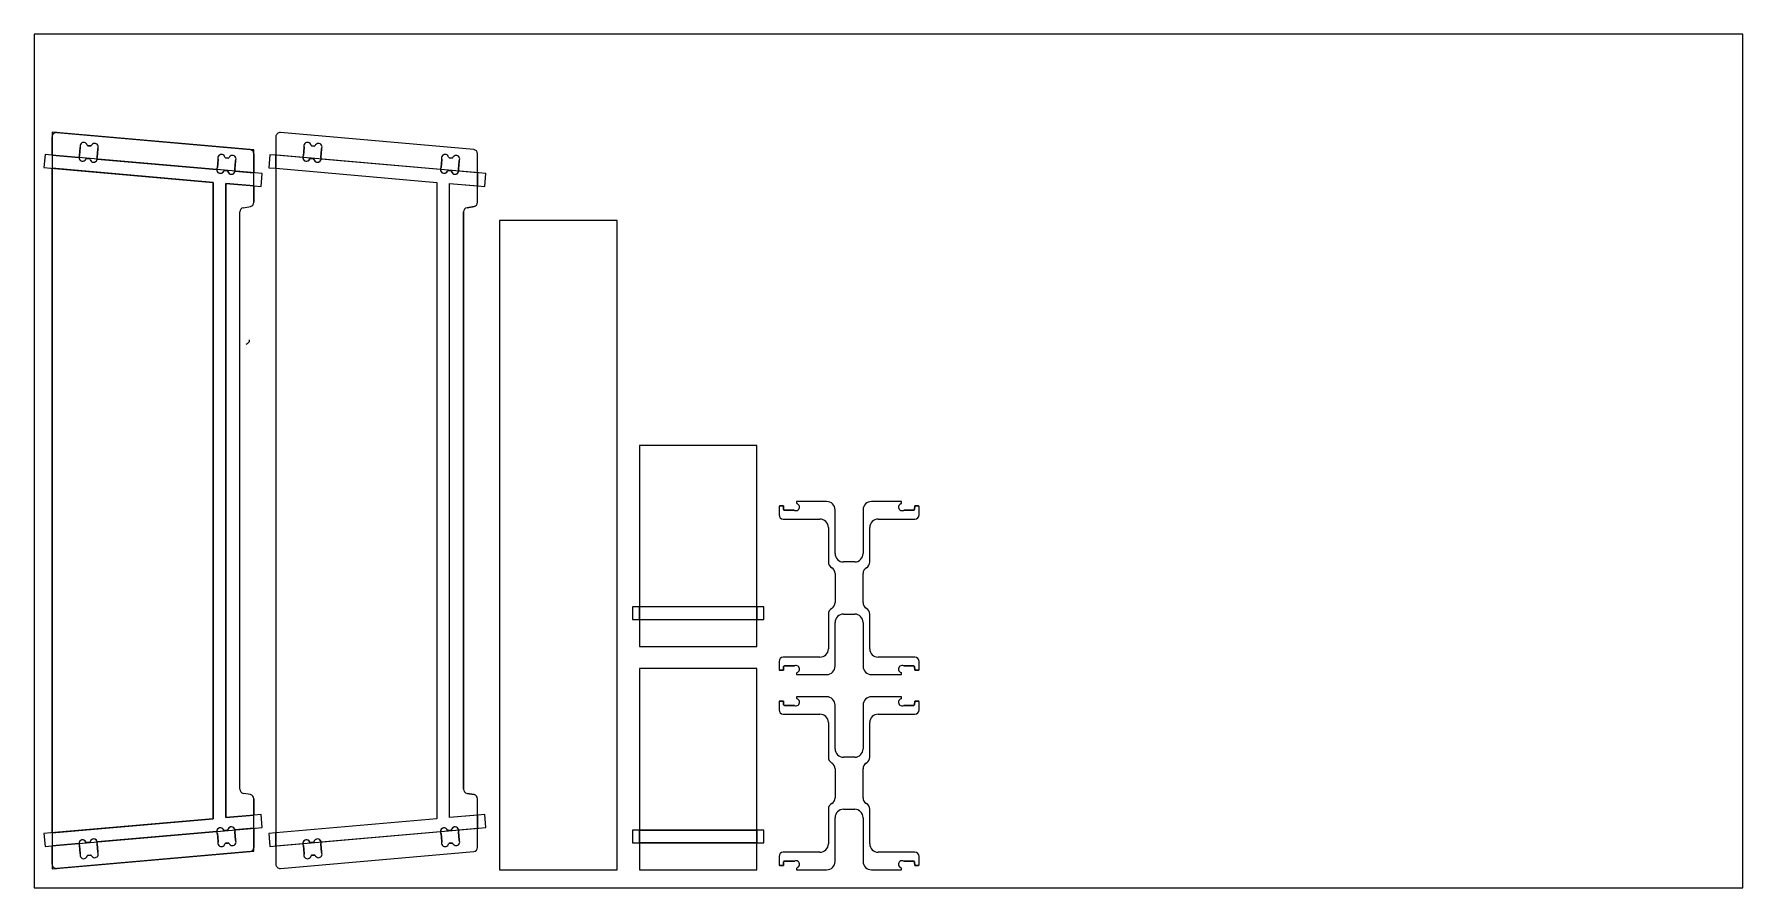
# Model space of a CAD drawing. Extents: x 0 to 2440, y 4 to 1224.
import ezdxf

# ---------------------------------------------------------------- set-up
doc = ezdxf.new("R2010")
doc.units = 0
doc.layers.get('0').update_dxf_attribs({"linetype": 'CONTINUOUS'})
for name, color, linetype in [('BOX_STOCK', 1, 'CONTINUOUS'), ('POCKETS', 171, 'CONTINUOUS'), ('PROFILES_INSIDE', 4, 'CONTINUOUS'), ('PROFILES_OUTSIDE', 6, 'CONTINUOUS')]:
    doc.layers.add(name, color=color, linetype=linetype)

msp = doc.modelspace()

# ---------------------------------------------------------------- linework, layer by layer
at = {"color": 7, "linetype": 'CONTINUOUS'}
for p, q in [((25.9, 1051.4), (25.9, 1077.6)), ((32.5, 1083.6), (308.5, 1059.4)), ((345.4, 1077.6), (345.4, 1051.4)), ((628, 1059.4), (352, 1083.6)), ((25.9, 1051.4), (64.3, 1048)), ((25.9, 1051.4), (25.9, 1032.6)), ((65.1, 1050.9), (66.1, 1062.3)), ((76.8, 1064.8), (80.8, 1064.5)), ((91, 1060.1), (90, 1048.7)), ((313.9, 1053.4), (313.9, 1026.2)), ((383.9, 1048), (345.4, 1051.4)), ((345.4, 1032.6), (345.4, 1051.4)), ((384.7, 1050.9), (385.7, 1062.3)), ((396.4, 1064.8), (400.5, 1064.4)), ((410.6, 1060.1), (409.6, 1048.7)), ((633.4, 1026.2), (633.4, 1053.4)), ((25.9, 83), (25.9, 1032.6)), ((255.6, 1012.5), (25.9, 1032.6)), ((75.2, 1046.5), (79.2, 1046.2)), ((90.3, 1045.7), (260.9, 1030.8)), ((261.8, 1033.7), (262.8, 1045.1)), ((271.9, 1029.3), (275.9, 1029)), ((273.5, 1047.6), (277.5, 1047.2)), ((287.7, 1042.9), (286.7, 1031.5)), ((287, 1028.5), (313.9, 1026.2)), ((313.9, 1007.4), (313.9, 1026.2)), ((345.4, 1032.6), (345.4, 83)), ((345.4, 1032.6), (575.1, 1012.5)), ((394.8, 1046.5), (398.9, 1046.2)), ((580.4, 1030.8), (409.9, 1045.7)), ((581.2, 1033.7), (582.2, 1045.1)), ((591.4, 1029.3), (595.4, 1029)), ((593, 1047.6), (597, 1047.2)), ((607.1, 1042.9), (606.1, 1031.5)), ((633.4, 1026.2), (606.4, 1028.5)), ((633.4, 1026.2), (633.4, 1007.4)), ((255.6, 103.1), (255.6, 1012.5)), ((273.9, 1010.9), (273.9, 104.7)), ((313.9, 1007.4), (273.9, 1010.9)), ((313.9, 1007.4), (313.9, 984)), ((575.1, 1012.5), (575.1, 103.1)), ((593.4, 104.7), (593.4, 1010.9)), ((593.4, 1010.9), (633.4, 1007.4)), ((633.4, 984), (633.4, 1007.4)), ((298.9, 976.3), (309, 978.1)), ((628.5, 978.1), (618.4, 976.3)), ((293.9, 145.3), (293.9, 970.4)), ((613.4, 970.4), (613.4, 145.3)), ((832.9, 958.1), (664.9, 958.1)), ((664.9, 958.1), (664.9, 30.1)), ((832.9, 30.1), (832.9, 958.1)), ((1032.4, 636.6), (864.4, 636.6)), ((864.4, 636.6), (864.4, 405.9)), ((1032.4, 405.9), (1032.4, 636.6)), ((1063.9, 549.2), (1063.9, 537.4)), ((1064.9, 550.2), (1070.1, 550.2)), ((1070.1, 550.2), (1070.5, 544.9)), ((1071.5, 543.9), (1085.4, 543.9)), ((1088.9, 556.4), (1088.9, 554.4)), ((1131.9, 556.4), (1088.9, 556.4)), ((1143.9, 482), (1143.9, 544.4)), ((1183.9, 544.4), (1183.9, 482)), ((1238.9, 556.4), (1195.9, 556.4)), ((1238.9, 554.4), (1238.9, 556.4)), ((1242.3, 543.9), (1256.3, 543.9)), ((1257.3, 544.9), (1257.6, 550.2)), ((1257.6, 550.2), (1262.9, 550.2)), ((1263.9, 537.4), (1263.9, 549.2)), ((1069.9, 531.4), (1122.3, 531.4)), ((1134.3, 519.4), (1134.3, 470)), ((1193.4, 470), (1193.4, 519.4)), ((1205.4, 531.4), (1257.9, 531.4)), ((1171.9, 470), (1155.9, 470)), ((1143.9, 453.5), (1143.9, 412)), ((1183.9, 412), (1183.9, 453.5)), ((1032.4, 405.9), (864.4, 405.9)), ((864.4, 387.7), (864.4, 405.9)), ((1032.4, 405.9), (1032.4, 387.7)), ((1134.3, 395.5), (1134.3, 346)), ((1155.9, 395.5), (1171.9, 395.5)), ((1193.4, 346), (1193.4, 395.5)), ((864.4, 387.7), (864.4, 349.1)), ((864.4, 387.7), (1032.4, 387.7)), ((1032.4, 349.1), (1032.4, 387.7)), ((1143.9, 321), (1143.9, 383.5)), ((1183.9, 383.5), (1183.9, 321)), ((864.4, 349.1), (1032.4, 349.1)), ((1032.4, 317.6), (864.4, 317.6)), ((864.4, 317.6), (864.4, 86.9)), ((1032.4, 86.9), (1032.4, 317.6)), ((1063.9, 328), (1063.9, 316.2)), ((1122.3, 334), (1069.9, 334)), ((1070.5, 320.6), (1070.1, 315.2)), ((1085.4, 321.5), (1071.5, 321.5)), ((1257.9, 334), (1205.4, 334)), ((1256.3, 321.5), (1242.3, 321.5)), ((1257.6, 315.2), (1257.3, 320.6)), ((1263.9, 316.2), (1263.9, 328)), ((1070.1, 315.2), (1064.9, 315.2)), ((1088.9, 311), (1088.9, 309)), ((1088.9, 309), (1131.9, 309)), ((1195.9, 309), (1238.9, 309)), ((1238.9, 309), (1238.9, 311)), ((1262.9, 315.2), (1257.6, 315.2)), ((1063.9, 270.3), (1063.9, 258.5)), ((1064.9, 271.3), (1070.1, 271.3)), ((1070.1, 271.3), (1070.5, 266)), ((1088.9, 277.5), (1088.9, 275.5)), ((1131.9, 277.5), (1088.9, 277.5)), ((1238.9, 277.5), (1195.9, 277.5)), ((1238.9, 275.5), (1238.9, 277.5)), ((1257.3, 266), (1257.6, 271.3)), ((1257.6, 271.3), (1262.9, 271.3)), ((1263.9, 258.5), (1263.9, 270.3)), ((1069.9, 252.5), (1122.3, 252.5)), ((1071.5, 265), (1085.4, 265)), ((1143.9, 203), (1143.9, 265.5)), ((1183.9, 265.5), (1183.9, 203)), ((1205.4, 252.5), (1257.9, 252.5)), ((1242.3, 265), (1256.3, 265)), ((1134.3, 240.5), (1134.3, 191)), ((1193.4, 191), (1193.4, 240.5)), ((1143.9, 174.5), (1143.9, 133.1)), ((1171.9, 191), (1155.9, 191)), ((1183.9, 133.1), (1183.9, 174.5)), ((309, 137.6), (298.9, 139.4)), ((313.9, 131.7), (313.9, 108.2)), ((618.4, 139.4), (628.5, 137.6)), ((633.4, 108.2), (633.4, 131.7)), ((25.9, 83), (255.6, 103.1)), ((273.9, 104.7), (313.9, 108.2)), ((313.9, 89.5), (313.9, 108.2)), ((575.1, 103.1), (345.4, 83)), ((633.4, 108.2), (593.4, 104.7)), ((633.4, 108.2), (633.4, 89.5)), ((1134.3, 116.6), (1134.3, 67.1)), ((1143.9, 42.1), (1143.9, 104.6)), ((1155.9, 116.6), (1171.9, 116.6)), ((1183.9, 104.6), (1183.9, 42.1)), ((1193.4, 67.1), (1193.4, 116.6)), ((25.9, 83), (25.9, 64.3)), ((260.9, 84.9), (90.3, 69.9)), ((262.8, 70.6), (261.8, 82)), ((275.9, 86.7), (271.9, 86.3)), ((286.7, 84.1), (287.7, 72.8)), ((313.9, 89.5), (287, 87.1)), ((313.9, 89.5), (313.9, 62.2)), ((345.4, 64.3), (345.4, 83)), ((409.9, 69.9), (580.4, 84.9)), ((582.2, 70.6), (581.2, 82)), ((595.4, 86.7), (591.4, 86.3)), ((606.1, 84.1), (607.1, 72.8)), ((606.4, 87.1), (633.4, 89.5)), ((633.4, 62.2), (633.4, 89.5)), ((864.4, 86.9), (1032.4, 86.9)), ((864.4, 68.6), (864.4, 86.9)), ((1032.4, 86.9), (1032.4, 68.6)), ((64.3, 67.6), (25.9, 64.3)), ((25.9, 38.1), (25.9, 64.3)), ((308.5, 56.2), (32.5, 32.1)), ((66.1, 53.4), (65.1, 64.8)), ((79.2, 69.5), (75.2, 69.1)), ((80.8, 51.2), (76.8, 50.8)), ((90, 66.9), (91, 55.6)), ((277.5, 68.4), (273.5, 68.1)), ((345.4, 64.3), (383.9, 67.7)), ((345.4, 64.3), (345.4, 38.1)), ((352, 32.1), (628, 56.2)), ((385.7, 53.4), (384.7, 64.8)), ((398.9, 69.5), (394.8, 69.1)), ((400.5, 51.2), (396.4, 50.9)), ((409.6, 66.9), (410.6, 55.6)), ((597, 68.4), (593, 68.1)), ((864.4, 68.6), (864.4, 30.1)), ((1032.4, 68.6), (864.4, 68.6)), ((1032.4, 30.1), (1032.4, 68.6)), ((1063.9, 49.1), (1063.9, 37.3)), ((1122.3, 55.1), (1069.9, 55.1)), ((1257.9, 55.1), (1205.4, 55.1)), ((1263.9, 37.3), (1263.9, 49.1)), ((664.9, 30.1), (832.9, 30.1)), ((864.4, 30.1), (1032.4, 30.1)), ((1070.1, 36.3), (1064.9, 36.3)), ((1070.5, 41.6), (1070.1, 36.3)), ((1085.4, 42.6), (1071.5, 42.6)), ((1088.9, 32.1), (1088.9, 30.1)), ((1088.9, 30.1), (1131.9, 30.1)), ((1195.9, 30.1), (1238.9, 30.1)), ((1238.9, 30.1), (1238.9, 32.1)), ((1256.3, 42.6), (1242.3, 42.6)), ((1257.6, 36.3), (1257.3, 41.6)), ((1262.9, 36.3), (1257.6, 36.3))]:
    msp.add_line(p, q, dxfattribs=at)
for centre, radius, start, end in [((31.9, 1077.6), 6, 85, 180), ((351.4, 1077.6), 6, 85, 180), ((69.4, 1047.9), 5.17, 150.1121, 178.9447), ((64.1, 1051), 1, 330.1121, 355), ((70.9, 1064.5), 5.17, 12.6005, 199.8878), ((65.1, 1062.4), 1, 355, 19.8878), ((76.9, 1065.8), 1, 192.6005, 265.0001), ((80.9, 1065.5), 1, 265.0001, 337.3995), ((86.6, 1063.1), 5.17, 330.1122, 157.3995), ((92, 1060), 1, 150.1122, 175), ((267.6, 1047.2), 5.17, 12.6005, 199.8878), ((283.3, 1045.9), 5.17, 330.1122, 157.3995), ((307.9, 1053.4), 6, 0, 85), ((389, 1047.9), 5.17, 150.1121, 178.9447), ((383.7, 1051), 1, 330.1121, 355), ((390.5, 1064.4), 5.17, 12.6005, 199.8878), ((384.7, 1062.3), 1, 355, 19.8878), ((396.5, 1065.8), 1, 192.6005, 265.0001), ((400.5, 1065.4), 1, 265.0001, 337.3995), ((406.2, 1063.1), 5.17, 330.1122, 157.3995), ((411.6, 1060), 1, 150.1122, 175), ((587, 1047.2), 5.17, 12.6005, 199.8878), ((602.8, 1045.9), 5.17, 330.1122, 157.3995), ((627.4, 1053.4), 6, 0, 85), ((69.4, 1047.9), 5.17, 178.9447, 337.3995), ((75.1, 1045.5), 1, 85.0001, 157.3995), ((79.1, 1045.2), 1, 12.6005, 85.0001), ((85.2, 1046.5), 5.17, 192.6005, 351.0552), ((91, 1048.6), 1, 175, 199.8879), ((85.2, 1046.5), 5.17, 351.0552, 19.8879), ((266.1, 1030.7), 5.17, 150.1121, 178.9447), ((266.1, 1030.7), 5.17, 178.9447, 337.3995), ((260.8, 1033.8), 1, 330.1121, 355), ((261.8, 1045.1), 1, 355, 19.8878), ((271.8, 1028.3), 1, 85.0001, 157.3995), ((273.6, 1048.6), 1, 192.6005, 265.0001), ((275.8, 1028), 1, 12.6005, 85.0001), ((281.9, 1029.3), 5.17, 192.6005, 351.0552), ((277.6, 1048.2), 1, 265.0001, 337.3995), ((287.7, 1031.4), 1, 175, 199.8879), ((281.9, 1029.3), 5.17, 351.0552, 19.8879), ((288.7, 1042.8), 1, 150.1122, 175), ((389, 1047.9), 5.17, 178.9447, 337.3995), ((394.7, 1045.5), 1, 85.0001, 157.3995), ((398.8, 1045.2), 1, 12.6005, 85.0001), ((404.8, 1046.5), 5.17, 192.6005, 351.0552), ((410.6, 1048.6), 1, 175, 199.8879), ((404.8, 1046.5), 5.17, 351.0552, 19.8879), ((585.6, 1030.7), 5.17, 150.1121, 178.9447), ((585.6, 1030.7), 5.17, 178.9447, 337.3995), ((580.2, 1033.8), 1, 330.1121, 355), ((581.2, 1045.1), 1, 355, 19.8878), ((591.3, 1028.3), 1, 85.0001, 157.3995), ((593.1, 1048.6), 1, 192.6005, 265.0001), ((595.3, 1028), 1, 12.6005, 85.0001), ((601.3, 1029.3), 5.17, 192.6005, 351.0552), ((597.1, 1048.2), 1, 265.0001, 337.3995), ((607.1, 1031.4), 1, 175, 199.8879), ((601.3, 1029.3), 5.17, 351.0552, 19.8879), ((608.1, 1042.8), 1, 150.1122, 175), ((299.9, 970.4), 6, 100, 180), ((307.9, 984), 6, 280, 0), ((619.4, 970.4), 6, 100, 180), ((627.4, 984), 6, 280, 0), ((1064.9, 549.2), 1, 90, 180), ((1069.9, 537.4), 6, 180, 270), ((1071.5, 544.9), 1, 183.6619, 270), ((1085.4, 542.9), 1, 65.1121, 90), ((1088, 548.5), 5.17, 245.1121, 72.3995), ((1089.9, 554.4), 1, 180, 252.3995), ((1131.9, 544.4), 12, 0, 90), ((1195.9, 544.4), 12, 90, 180), ((1239.7, 548.5), 5.17, 107.6005, 294.8879), ((1237.9, 554.4), 1, 287.6005, 0), ((1242.3, 542.9), 1, 90, 114.8879), ((1256.3, 544.9), 1, 270, 356.3381), ((1257.9, 537.4), 6, 270, 0), ((1262.9, 549.2), 1, 0, 90), ((1122.3, 519.4), 12, 0, 90), ((1205.4, 519.4), 12, 90, 180), ((1143.9, 470), 9.53, 180, 240), ((1155.9, 482), 12, 180, 270), ((1171.9, 482), 12, 270, 0), ((1183.9, 470), 9.52, 300, 0), ((1134.3, 453.5), 9.53, 0, 60), ((1193.4, 453.5), 9.52, 120, 180), ((1143.9, 395.5), 9.53, 120, 180), ((1134.3, 412), 9.53, 300, 0), ((1155.9, 383.5), 12, 90, 180), ((1171.9, 383.5), 12, 0, 90), ((1193.4, 412), 9.52, 180, 240), ((1183.9, 395.5), 9.52, 0, 60), ((1122.3, 346), 12, 270, 0), ((1205.4, 346), 12, 180, 270), ((1069.9, 328), 6, 90, 180), ((1071.5, 320.5), 1, 90, 176.3381), ((1085.4, 322.5), 1, 270, 294.8879), ((1088, 316.9), 5.17, 287.6005, 114.8879), ((1131.9, 321), 12, 270, 0), ((1195.9, 321), 12, 180, 270), ((1239.7, 316.9), 5.17, 65.1121, 252.3995), ((1242.3, 322.5), 1, 245.1121, 270), ((1256.3, 320.5), 1, 3.6619, 90), ((1257.9, 328), 6, 0, 90), ((1064.9, 316.2), 1, 180, 270), ((1089.9, 311), 1, 107.6005, 180), ((1237.9, 311), 1, 0, 72.3995), ((1262.9, 316.2), 1, 270, 0), ((1064.9, 270.3), 1, 90, 180), ((1088, 269.6), 5.17, 245.1121, 72.3995), ((1089.9, 275.5), 1, 180, 252.3995), ((1131.9, 265.5), 12, 0, 90), ((1195.9, 265.5), 12, 90, 180), ((1239.7, 269.6), 5.17, 107.6005, 294.8879), ((1237.9, 275.5), 1, 287.6005, 0), ((1262.9, 270.3), 1, 0, 90), ((1069.9, 258.5), 6, 180, 270), ((1071.5, 266), 1, 183.6619, 270), ((1085.4, 264), 1, 65.1121, 90), ((1122.3, 240.5), 12, 0, 90), ((1205.4, 240.5), 12, 90, 180), ((1242.3, 264), 1, 90, 114.8879), ((1256.3, 266), 1, 270, 356.3381), ((1257.9, 258.5), 6, 270, 0), ((1155.9, 203), 12, 180, 270), ((1171.9, 203), 12, 270, 0), ((1143.9, 191), 9.53, 180, 240), ((1134.3, 174.5), 9.53, 0, 60), ((1193.4, 174.5), 9.53, 120, 180), ((1183.9, 191), 9.53, 300, 0), ((299.9, 145.3), 6, 180, 260), ((307.9, 131.7), 6, 0, 80), ((619.4, 145.3), 6, 180, 260), ((627.4, 131.7), 6, 0, 80), ((1143.9, 116.6), 9.53, 120, 180), ((1134.3, 133.1), 9.52, 300, 0), ((1193.4, 133.1), 9.53, 180, 240), ((1183.9, 116.6), 9.53, 0, 60), ((1155.9, 104.6), 12, 90, 180), ((1171.9, 104.6), 12, 0, 90), ((85.2, 69.1), 5.17, 8.9447, 167.3995), ((266.1, 84.9), 5.17, 22.6005, 181.0552), ((266.1, 84.9), 5.17, 181.0552, 209.8878), ((260.8, 81.9), 1, 5, 29.8878), ((271.8, 87.3), 1, 202.6005, 275.0001), ((275.8, 87.7), 1, 275.0001, 347.3995), ((281.9, 86.3), 5.17, 8.9447, 167.3995), ((281.9, 86.3), 5.17, 340.1122, 8.9447), ((287.7, 84.2), 1, 160.1122, 185), ((404.8, 69.1), 5.17, 8.9447, 167.3995), ((585.6, 84.9), 5.17, 22.6005, 181.0552), ((585.6, 84.9), 5.17, 181.0552, 209.8878), ((580.2, 81.9), 1, 5, 29.8878), ((591.3, 87.3), 1, 202.6005, 275.0001), ((595.3, 87.7), 1, 275.0001, 347.3995), ((601.3, 86.3), 5.17, 8.9447, 167.3995), ((607.1, 84.2), 1, 160.1122, 185), ((601.3, 86.3), 5.17, 340.1122, 8.9447), ((69.4, 67.7), 5.17, 22.6005, 181.0552), ((69.4, 67.7), 5.17, 181.0552, 209.8878), ((64.1, 64.7), 1, 5, 29.8878), ((70.9, 51.2), 5.17, 160.1121, 347.3995), ((65.1, 53.3), 1, 340.1121, 5), ((75.1, 70.1), 1, 202.6005, 275.0001), ((76.9, 49.8), 1, 95.0001, 167.3995), ((79.1, 70.5), 1, 275.0001, 347.3995), ((80.9, 50.2), 1, 22.6005, 95.0001), ((86.6, 52.6), 5.17, 202.6005, 29.8879), ((85.2, 69.1), 5.17, 340.1122, 8.9447), ((91, 67), 1, 160.1122, 185), ((92, 55.6), 1, 185, 209.8879), ((267.6, 68.4), 5.17, 160.1121, 347.3995), ((261.8, 70.5), 1, 340.1121, 5), ((273.6, 67.1), 1, 95.0001, 167.3995), ((277.6, 67.4), 1, 22.6005, 95.0001), ((283.3, 69.8), 5.17, 202.6005, 29.8879), ((288.7, 72.9), 1, 185, 209.8879), ((307.9, 62.2), 6, 275, 0), ((389, 67.8), 5.17, 22.6005, 181.0552), ((389, 67.8), 5.17, 181.0552, 209.8878), ((383.7, 64.7), 1, 5, 29.8878), ((390.5, 51.2), 5.17, 160.1121, 347.3995), ((384.7, 53.3), 1, 340.1121, 5), ((394.7, 70.1), 1, 202.6005, 275.0001), ((396.5, 49.9), 1, 95.0001, 167.3995), ((398.8, 70.5), 1, 275.0001, 347.3995), ((400.5, 50.2), 1, 22.6005, 95.0001), ((406.2, 52.6), 5.17, 202.6005, 29.8879), ((410.6, 67), 1, 160.1122, 185), ((404.8, 69.1), 5.17, 340.1122, 8.9447), ((411.6, 55.7), 1, 185, 209.8879), ((587, 68.4), 5.17, 160.1121, 347.3995), ((581.2, 70.5), 1, 340.1121, 5), ((593.1, 67.1), 1, 95.0001, 167.3995), ((597.1, 67.4), 1, 22.6005, 95.0001), ((602.8, 69.8), 5.17, 202.6005, 29.8879), ((608.1, 72.9), 1, 185, 209.8879), ((627.4, 62.2), 6, 275, 0), ((1069.9, 49.1), 6, 90, 180), ((1122.3, 67.1), 12, 270, 0), ((1205.4, 67.1), 12, 180, 270), ((1257.9, 49.1), 6, 0, 90), ((31.9, 38.1), 6, 180, 275), ((351.4, 38.1), 6, 180, 275), ((1064.9, 37.3), 1, 180, 270), ((1071.5, 41.6), 1, 90, 176.3381), ((1085.4, 43.6), 1, 270, 294.8879), ((1088, 38), 5.17, 287.6005, 114.8879), ((1089.9, 32.1), 1, 107.6005, 180), ((1131.9, 42.1), 12, 270, 0), ((1195.9, 42.1), 12, 180, 270), ((1239.7, 38), 5.17, 65.1121, 252.3995), ((1237.9, 32.1), 1, 0, 72.3995), ((1242.3, 43.6), 1, 245.1121, 270), ((1256.3, 41.6), 1, 3.6619, 90), ((1262.9, 37.3), 1, 270, 0)]:
    msp.add_arc(centre, radius, start, end, dxfattribs=at)
at = {"layer": 'BOX_STOCK'}
for p, q in [((2440.2, 1224.3), (0.2, 1224.3)), ((0.2, 1224.3), (0.2, 4.3)), ((2440.2, 4.3), (2440.2, 1224.3)), ((0.2, 4.3), (2440.2, 4.3))]:
    msp.add_line(p, q, dxfattribs=at)
at = {"layer": 'POCKETS'}
for p, q in [((15.7, 1052.3), (14, 1033.6)), ((25.6, 1051.4), (15.7, 1052.3)), ((315.9, 1026), (25.6, 1051.4)), ((336.7, 1052.1), (335.1, 1033.5)), ((346.7, 1051.2), (336.7, 1052.1)), ((635.4, 1026), (346.7, 1051.2)), ((14, 1033.6), (24, 1032.8)), ((24, 1032.8), (255.6, 1012.5)), ((325.8, 1025.1), (315.9, 1026)), ((324.2, 1006.5), (325.8, 1025.1)), ((335.1, 1033.5), (345.1, 1032.6)), ((345.1, 1032.6), (575.1, 1012.5)), ((645.3, 1025.1), (635.4, 1026)), ((643.7, 1006.5), (645.3, 1025.1)), ((255.6, 1012.5), (255.6, 103.1)), ((273.9, 1010.9), (314.3, 1007.4)), ((273.9, 104.7), (273.9, 1010.9)), ((314.3, 1007.4), (324.2, 1006.5)), ((575.1, 1012.5), (575.1, 103.1)), ((593.4, 1010.9), (633.7, 1007.4)), ((593.4, 104.7), (593.4, 1010.9)), ((633.7, 1007.4), (643.7, 1006.5)), ((1042.4, 405.9), (854.4, 405.9)), ((854.4, 405.9), (854.4, 387.7)), ((1042.4, 387.7), (1042.4, 405.9)), ((854.4, 387.7), (1042.4, 387.7)), ((255.6, 103.1), (24, 82.9)), ((314.3, 108.3), (273.9, 104.7)), ((324.2, 109.1), (314.3, 108.3)), ((325.8, 90.5), (324.2, 109.1)), ((575.1, 103.1), (345.1, 83)), ((633.7, 108.3), (593.4, 104.7)), ((643.7, 109.1), (633.7, 108.3)), ((645.3, 90.5), (643.7, 109.1)), ((24, 82.9), (14, 82)), ((14, 82), (15.7, 63.4)), ((25.6, 64.3), (315.9, 89.7)), ((315.9, 89.7), (325.8, 90.5)), ((345.1, 83), (335.1, 82.1)), ((335.1, 82.1), (336.7, 63.5)), ((346.7, 64.4), (635.4, 89.7)), ((635.4, 89.7), (645.3, 90.5)), ((1042.4, 86.9), (854.4, 86.9)), ((854.4, 86.9), (854.4, 68.6)), ((1042.4, 68.6), (1042.4, 86.9)), ((15.7, 63.4), (25.6, 64.3)), ((336.7, 63.5), (346.7, 64.4)), ((854.4, 68.6), (1042.4, 68.6))]:
    msp.add_line(p, q, dxfattribs=at)
at = {"layer": 'PROFILES_INSIDE'}
for p, q in [((66.1, 1062.3), (65.1, 1050.9)), ((80.8, 1064.5), (76.8, 1064.8)), ((90, 1048.7), (91, 1060.1)), ((385.7, 1062.3), (384.7, 1050.9)), ((400.5, 1064.4), (396.4, 1064.8)), ((409.6, 1048.7), (410.6, 1060.1)), ((75.2, 1046.5), (79.2, 1046.2)), ((262.8, 1045.1), (261.8, 1033.7)), ((271.9, 1029.3), (275.9, 1029)), ((277.5, 1047.2), (273.5, 1047.6)), ((286.7, 1031.5), (287.7, 1042.9)), ((394.8, 1046.5), (398.9, 1046.2)), ((582.2, 1045.1), (581.2, 1033.7)), ((591.4, 1029.3), (595.4, 1029)), ((597, 1047.2), (593, 1047.6)), ((606.1, 1031.5), (607.1, 1042.9)), ((261.8, 82), (262.8, 70.6)), ((275.9, 86.7), (271.9, 86.3)), ((287.7, 72.8), (286.7, 84.1)), ((581.2, 82), (582.2, 70.6)), ((595.4, 86.7), (591.4, 86.3)), ((607.1, 72.8), (606.1, 84.1)), ((65.1, 64.8), (66.1, 53.4)), ((79.2, 69.5), (75.2, 69.1)), ((76.8, 50.8), (80.8, 51.2)), ((91, 55.6), (90, 66.9)), ((273.5, 68.1), (277.5, 68.4)), ((384.7, 64.8), (385.7, 53.4)), ((398.9, 69.5), (394.8, 69.1)), ((396.4, 50.9), (400.5, 51.2)), ((410.6, 55.6), (409.6, 66.9)), ((593, 68.1), (597, 68.4))]:
    msp.add_line(p, q, dxfattribs=at)
for centre, radius, start, end in [((69.4, 1047.9), 5.17, 150.1121, 337.3995), ((64.1, 1051), 1, 330.1121, 355), ((70.9, 1064.5), 5.17, 12.6005, 199.8878), ((65.1, 1062.4), 1, 355, 19.8878), ((76.9, 1065.8), 1, 192.6005, 265.0001), ((80.9, 1065.5), 1, 265.0001, 337.3995), ((86.6, 1063.1), 5.17, 330.1122, 157.3995), ((92, 1060), 1, 150.1122, 175), ((267.6, 1047.2), 5.17, 12.6005, 199.8878), ((283.3, 1045.9), 5.17, 330.1122, 157.3995), ((389, 1047.9), 5.17, 150.1121, 337.3995), ((383.7, 1051), 1, 330.1121, 355), ((390.5, 1064.4), 5.17, 12.6005, 199.8878), ((384.7, 1062.3), 1, 355, 19.8878), ((396.5, 1065.8), 1, 192.6005, 265.0001), ((400.5, 1065.4), 1, 265.0001, 337.3995), ((406.2, 1063.1), 5.17, 330.1122, 157.3995), ((411.6, 1060), 1, 150.1122, 175), ((587, 1047.2), 5.17, 12.6005, 199.8878), ((602.8, 1045.9), 5.17, 330.1122, 157.3995), ((75.1, 1045.5), 1, 85.0001, 157.3995), ((79.1, 1045.2), 1, 12.6005, 85.0001), ((85.2, 1046.5), 5.17, 192.6005, 19.8879), ((91, 1048.6), 1, 175, 199.8879), ((266.1, 1030.7), 5.17, 150.1121, 337.3995), ((260.8, 1033.8), 1, 330.1121, 355), ((261.8, 1045.1), 1, 355, 19.8878), ((271.8, 1028.3), 1, 85.0001, 157.3995), ((273.6, 1048.6), 1, 192.6005, 265.0001), ((275.8, 1028), 1, 12.6005, 85.0001), ((281.9, 1029.3), 5.17, 192.6005, 19.8879), ((277.6, 1048.2), 1, 265.0001, 337.3995), ((287.7, 1031.4), 1, 175, 199.8879), ((288.7, 1042.8), 1, 150.1122, 175), ((394.7, 1045.5), 1, 85.0001, 157.3995), ((398.8, 1045.2), 1, 12.6005, 85.0001), ((404.8, 1046.5), 5.17, 192.6005, 19.8879), ((410.6, 1048.6), 1, 175, 199.8879), ((585.6, 1030.7), 5.17, 150.1121, 337.3995), ((580.2, 1033.8), 1, 330.1121, 355), ((581.2, 1045.1), 1, 355, 19.8878), ((591.3, 1028.3), 1, 85.0001, 157.3995), ((593.1, 1048.6), 1, 192.6005, 265.0001), ((595.3, 1028), 1, 12.6005, 85.0001), ((601.3, 1029.3), 5.17, 192.6005, 19.8879), ((597.1, 1048.2), 1, 265.0001, 337.3995), ((607.1, 1031.4), 1, 175, 199.8879), ((608.1, 1042.8), 1, 150.1122, 175), ((301.9, 787.4), 6, 280, 0), ((85.2, 69.1), 5.17, 340.1122, 167.3995), ((266.1, 84.9), 5.17, 22.6005, 209.8878), ((260.8, 81.9), 1, 5, 29.8878), ((271.8, 87.3), 1, 202.6005, 275.0001), ((275.8, 87.7), 1, 275.0001, 347.3995), ((281.9, 86.3), 5.17, 340.1122, 167.3995), ((287.7, 84.2), 1, 160.1122, 185), ((404.8, 69.1), 5.17, 340.1122, 167.3995), ((585.6, 84.9), 5.17, 22.6005, 209.8878), ((580.2, 81.9), 1, 5, 29.8878), ((591.3, 87.3), 1, 202.6005, 275.0001), ((595.3, 87.7), 1, 275.0001, 347.3995), ((601.3, 86.3), 5.17, 340.1122, 167.3995), ((607.1, 84.2), 1, 160.1122, 185), ((69.4, 67.7), 5.17, 22.6005, 209.8878), ((64.1, 64.7), 1, 5, 29.8878), ((70.9, 51.2), 5.17, 160.1121, 347.3995), ((65.1, 53.3), 1, 340.1121, 5), ((75.1, 70.1), 1, 202.6005, 275.0001), ((76.9, 49.8), 1, 95.0001, 167.3995), ((79.1, 70.5), 1, 275.0001, 347.3995), ((80.9, 50.2), 1, 22.6005, 95.0001), ((86.6, 52.6), 5.17, 202.6005, 29.8879), ((91, 67), 1, 160.1122, 185), ((92, 55.6), 1, 185, 209.8879), ((267.6, 68.4), 5.17, 160.1121, 347.3995), ((261.8, 70.5), 1, 340.1121, 5), ((273.6, 67.1), 1, 95.0001, 167.3995), ((277.6, 67.4), 1, 22.6005, 95.0001), ((283.3, 69.8), 5.17, 202.6005, 29.8879), ((288.7, 72.9), 1, 185, 209.8879), ((389, 67.8), 5.17, 22.6005, 209.8878), ((383.7, 64.7), 1, 5, 29.8878), ((390.5, 51.2), 5.17, 160.1121, 347.3995), ((384.7, 53.3), 1, 340.1121, 5), ((394.7, 70.1), 1, 202.6005, 275.0001), ((396.5, 49.9), 1, 95.0001, 167.3995), ((398.8, 70.5), 1, 275.0001, 347.3995), ((400.5, 50.2), 1, 22.6005, 95.0001), ((406.2, 52.6), 5.17, 202.6005, 29.8879), ((410.6, 67), 1, 160.1122, 185), ((411.6, 55.7), 1, 185, 209.8879), ((587, 68.4), 5.17, 160.1121, 347.3995), ((581.2, 70.5), 1, 340.1121, 5), ((593.1, 67.1), 1, 95.0001, 167.3995), ((597.1, 67.4), 1, 22.6005, 95.0001), ((602.8, 69.8), 5.17, 202.6005, 29.8879), ((608.1, 72.9), 1, 185, 209.8879)]:
    msp.add_arc(centre, radius, start, end, dxfattribs=at)
at = {"layer": 'PROFILES_OUTSIDE'}
for p, q in [((313.9, 1058.9), (25.9, 1084.1)), ((25.9, 1084.1), (25.9, 31.5)), ((345.4, 1077.6), (345.4, 38.1)), ((628, 1059.4), (352, 1083.6)), ((313.9, 984), (313.9, 1058.9)), ((633.4, 984), (633.4, 1053.4)), ((298.9, 976.3), (309, 978.1)), ((618.4, 976.3), (628.5, 978.1)), ((293.9, 145.3), (293.9, 970.4)), ((613.4, 145.3), (613.4, 970.4)), ((832.9, 958.1), (664.9, 958.1)), ((664.9, 958.1), (664.9, 30.1)), ((832.9, 30.1), (832.9, 958.1)), ((864.4, 636.6), (864.4, 349.1)), ((1032.4, 636.6), (864.4, 636.6)), ((1032.4, 349.1), (1032.4, 636.6)), ((1063.9, 549.2), (1063.9, 537.4)), ((1070.1, 550.2), (1064.9, 550.2)), ((1070.5, 544.9), (1070.1, 550.2)), ((1085.4, 543.9), (1071.5, 543.9)), ((1088.9, 556.4), (1088.9, 554.4)), ((1131.9, 556.4), (1088.9, 556.4)), ((1143.9, 482), (1143.9, 544.4)), ((1183.9, 544.4), (1183.9, 482)), ((1238.9, 556.4), (1195.9, 556.4)), ((1238.9, 554.4), (1238.9, 556.4)), ((1256.3, 543.9), (1242.3, 543.9)), ((1257.6, 550.2), (1257.3, 544.9)), ((1262.9, 550.2), (1257.6, 550.2)), ((1263.9, 537.4), (1263.9, 549.2)), ((1069.9, 531.4), (1122.3, 531.4)), ((1134.3, 519.4), (1134.3, 470)), ((1193.4, 470), (1193.4, 519.4)), ((1205.4, 531.4), (1257.9, 531.4)), ((1171.9, 470), (1155.9, 470)), ((1143.9, 453.5), (1143.9, 412)), ((1183.9, 412), (1183.9, 453.5)), ((1134.3, 395.5), (1134.3, 346)), ((1155.9, 395.5), (1171.9, 395.5)), ((1193.4, 346), (1193.4, 395.5)), ((1143.9, 321), (1143.9, 383.5)), ((1183.9, 383.5), (1183.9, 321)), ((864.4, 349.1), (1032.4, 349.1)), ((1032.4, 317.6), (864.4, 317.6)), ((864.4, 317.6), (864.4, 30.1)), ((1032.4, 30.1), (1032.4, 317.6)), ((1063.9, 328), (1063.9, 316.2)), ((1122.3, 334), (1069.9, 334)), ((1070.1, 315.2), (1070.5, 320.6)), ((1071.5, 321.5), (1085.4, 321.5)), ((1257.9, 334), (1205.4, 334)), ((1242.3, 321.5), (1256.3, 321.5)), ((1257.3, 320.6), (1257.6, 315.2)), ((1263.9, 316.2), (1263.9, 328)), ((1064.9, 315.2), (1070.1, 315.2)), ((1088.9, 311), (1088.9, 309)), ((1088.9, 309), (1131.9, 309)), ((1195.9, 309), (1238.9, 309)), ((1238.9, 309), (1238.9, 311)), ((1257.6, 315.2), (1262.9, 315.2)), ((1063.9, 270.3), (1063.9, 258.5)), ((1070.1, 271.3), (1064.9, 271.3)), ((1070.5, 266), (1070.1, 271.3)), ((1088.9, 277.5), (1088.9, 275.5)), ((1131.9, 277.5), (1088.9, 277.5)), ((1238.9, 277.5), (1195.9, 277.5)), ((1238.9, 275.5), (1238.9, 277.5)), ((1257.6, 271.3), (1257.3, 266)), ((1262.9, 271.3), (1257.6, 271.3)), ((1263.9, 258.5), (1263.9, 270.3)), ((1069.9, 252.5), (1122.3, 252.5)), ((1085.4, 265), (1071.5, 265)), ((1143.9, 203), (1143.9, 265.5)), ((1183.9, 265.5), (1183.9, 203)), ((1205.4, 252.5), (1257.9, 252.5)), ((1256.3, 265), (1242.3, 265)), ((1134.3, 240.5), (1134.3, 191)), ((1193.4, 191), (1193.4, 240.5)), ((1143.9, 174.5), (1143.9, 133.1)), ((1171.9, 191), (1155.9, 191)), ((1183.9, 133.1), (1183.9, 174.5)), ((309, 137.6), (298.9, 139.4)), ((313.9, 56.7), (313.9, 131.7)), ((628.5, 137.6), (618.4, 139.4)), ((633.4, 62.2), (633.4, 131.7)), ((1134.3, 116.6), (1134.3, 67.1)), ((1143.9, 42.1), (1143.9, 104.6)), ((1155.9, 116.6), (1171.9, 116.6)), ((1183.9, 104.6), (1183.9, 42.1)), ((1193.4, 67.1), (1193.4, 116.6)), ((25.9, 31.5), (313.9, 56.7)), ((352, 32.1), (628, 56.2)), ((1063.9, 49.1), (1063.9, 37.3)), ((1122.3, 55.1), (1069.9, 55.1)), ((1257.9, 55.1), (1205.4, 55.1)), ((1263.9, 37.3), (1263.9, 49.1)), ((664.9, 30.1), (832.9, 30.1)), ((864.4, 30.1), (1032.4, 30.1)), ((1064.9, 36.3), (1070.1, 36.3)), ((1070.1, 36.3), (1070.5, 41.6)), ((1071.5, 42.6), (1085.4, 42.6)), ((1088.9, 32.1), (1088.9, 30.1)), ((1088.9, 30.1), (1131.9, 30.1)), ((1195.9, 30.1), (1238.9, 30.1)), ((1238.9, 30.1), (1238.9, 32.1)), ((1242.3, 42.6), (1256.3, 42.6)), ((1257.3, 41.6), (1257.6, 36.3)), ((1257.6, 36.3), (1262.9, 36.3))]:
    msp.add_line(p, q, dxfattribs=at)
for centre, radius, start, end in [((351.4, 1077.6), 6, 85, 180), ((627.4, 1053.4), 6, 0, 85), ((299.9, 970.4), 6, 100, 180), ((307.9, 984), 6, 280, 0), ((619.4, 970.4), 6, 100, 180), ((627.4, 984), 6, 280, 0), ((1064.9, 549.2), 1, 90, 180), ((1069.9, 537.4), 6, 180, 270), ((1071.5, 544.9), 1, 183.6619, 270), ((1085.4, 542.9), 1, 65.1121, 90), ((1088, 548.5), 5.17, 245.1121, 72.3995), ((1089.9, 554.4), 1, 180, 252.3995), ((1131.9, 544.4), 12, 0, 90), ((1195.9, 544.4), 12, 90, 180), ((1239.7, 548.5), 5.17, 107.6005, 294.8879), ((1237.9, 554.4), 1, 287.6005, 0), ((1242.3, 542.9), 1, 90, 114.8879), ((1256.3, 544.9), 1, 270, 356.3381), ((1257.9, 537.4), 6, 270, 0), ((1262.9, 549.2), 1, 0, 90), ((1122.3, 519.4), 12, 0, 90), ((1205.4, 519.4), 12, 90, 180), ((1143.9, 470), 9.53, 180, 240), ((1155.9, 482), 12, 180, 270), ((1171.9, 482), 12, 270, 0), ((1183.9, 470), 9.53, 300, 0), ((1134.3, 453.5), 9.53, 0, 60), ((1193.4, 453.5), 9.52, 120, 180), ((1143.9, 395.5), 9.53, 120, 180), ((1134.3, 412), 9.53, 300, 0), ((1155.9, 383.5), 12, 90, 180), ((1171.9, 383.5), 12, 0, 90), ((1193.4, 412), 9.53, 180, 240), ((1183.9, 395.5), 9.53, 0, 60), ((1122.3, 346), 12, 270, 0), ((1205.4, 346), 12, 180, 270), ((1069.9, 328), 6, 90, 180), ((1071.5, 320.5), 1, 90, 176.3381), ((1085.4, 322.5), 1, 270, 294.8879), ((1088, 316.9), 5.17, 287.6005, 114.8879), ((1131.9, 321), 12, 270, 0), ((1195.9, 321), 12, 180, 270), ((1239.7, 316.9), 5.17, 65.1121, 252.3995), ((1242.3, 322.5), 1, 245.1121, 270), ((1256.3, 320.5), 1, 3.6619, 90), ((1257.9, 328), 6, 0, 90), ((1064.9, 316.2), 1, 180, 270), ((1089.9, 311), 1, 107.6005, 180), ((1237.9, 311), 1, 0, 72.3995), ((1262.9, 316.2), 1, 270, 0), ((1064.9, 270.3), 1, 90, 180), ((1088, 269.6), 5.17, 245.1121, 72.3995), ((1089.9, 275.5), 1, 180, 252.3995), ((1131.9, 265.5), 12, 0, 90), ((1195.9, 265.5), 12, 90, 180), ((1239.7, 269.6), 5.17, 107.6005, 294.8879), ((1237.9, 275.5), 1, 287.6005, 0), ((1262.9, 270.3), 1, 0, 90), ((1069.9, 258.5), 6, 180, 270), ((1071.5, 266), 1, 183.6619, 270), ((1085.4, 264), 1, 65.1121, 90), ((1122.3, 240.5), 12, 0, 90), ((1205.4, 240.5), 12, 90, 180), ((1242.3, 264), 1, 90, 114.8879), ((1256.3, 266), 1, 270, 356.3381), ((1257.9, 258.5), 6, 270, 0), ((1155.9, 203), 12, 180, 270), ((1171.9, 203), 12, 270, 0), ((1143.9, 191), 9.53, 180, 240), ((1134.3, 174.5), 9.53, 0, 60), ((1193.4, 174.5), 9.52, 120, 180), ((1183.9, 191), 9.53, 300, 0), ((299.9, 145.3), 6, 180, 260), ((307.9, 131.7), 6, 0, 80), ((619.4, 145.3), 6, 180, 260), ((627.4, 131.7), 6, 0, 80), ((1143.9, 116.6), 9.53, 120, 180), ((1134.3, 133.1), 9.53, 300, 0), ((1193.4, 133.1), 9.53, 180, 240), ((1183.9, 116.6), 9.53, 0, 60), ((1155.9, 104.6), 12, 90, 180), ((1171.9, 104.6), 12, 0, 90), ((627.4, 62.2), 6, 275, 0), ((1069.9, 49.1), 6, 90, 180), ((1122.3, 67.1), 12, 270, 0), ((1205.4, 67.1), 12, 180, 270), ((1257.9, 49.1), 6, 0, 90), ((351.4, 38.1), 6, 180, 275), ((1064.9, 37.3), 1, 180, 270), ((1071.5, 41.6), 1, 90, 176.3381), ((1085.4, 43.6), 1, 270, 294.8879), ((1088, 38), 5.17, 287.6005, 114.8879), ((1089.9, 32.1), 1, 107.6005, 180), ((1131.9, 42.1), 12, 270, 0), ((1195.9, 42.1), 12, 180, 270), ((1239.7, 38), 5.17, 65.1121, 252.3995), ((1237.9, 32.1), 1, 0, 72.3995), ((1242.3, 43.6), 1, 245.1121, 270), ((1256.3, 41.6), 1, 3.6619, 90), ((1262.9, 37.3), 1, 270, 0)]:
    msp.add_arc(centre, radius, start, end, dxfattribs=at)

doc.saveas('drawing.dxf')
